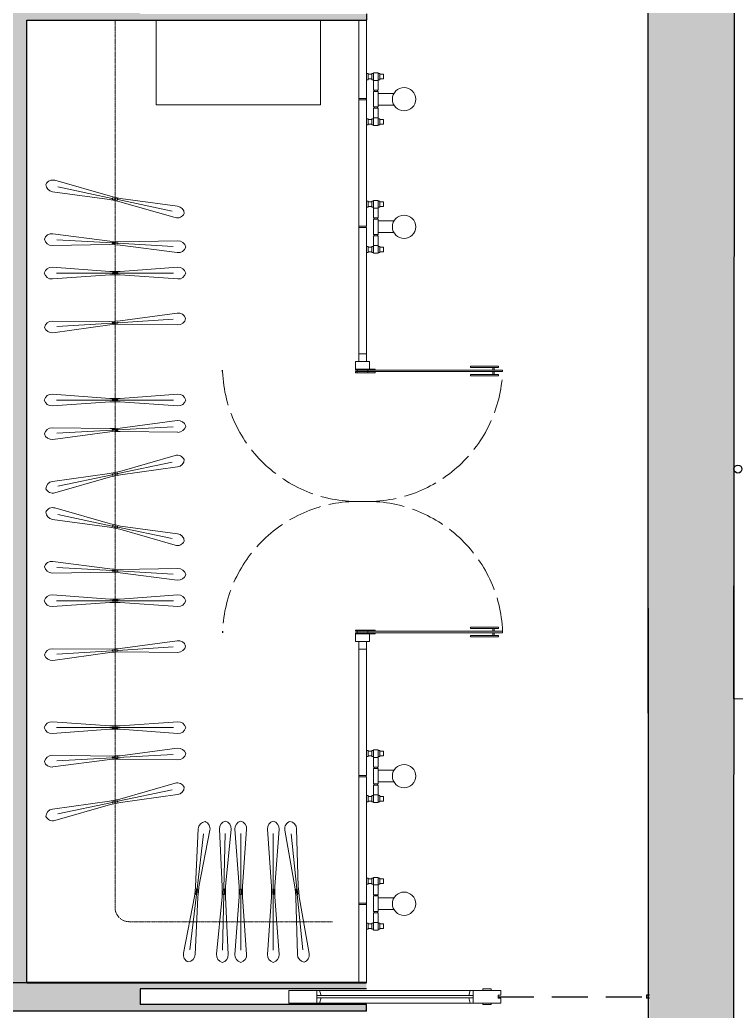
# Model space of a CAD drawing. Header units: inches. Extents: x -173 to 14008, y -3334 to 10368.
# Drawn here: x 12437.4 to 12690.5, y -735.4 to -384.8 of the extents above; entities that cross this region are included whole.
import ezdxf

# ---------------------------------------------------------------- set-up
doc = ezdxf.new("R2010")
doc.units = ezdxf.units.IN
doc.header["$MEASUREMENT"] = 0
for name, pattern in [('ACAD_ISO02W100', [15, 12, -3]), ('TRATTEGGIATA', [19.05, 12.7, -6.35]), ('TRATTEGGIATA2', [9.525, 6.35, -3.175])]:
    doc.linetypes.add(name, pattern=pattern)
for name, color, linetype, lineweight in [('ARREDAMENTO', 8, 'Continuous', 18), ('INFISSI', 4, 'Continuous', 18), ('MURATURA_section_wall', 7, 'Continuous', 40), ('PORTE_finestre_doors_windows', 4, 'Continuous', 15), ('SEZIONI_medie_small_section', 2, 'Continuous', 25)]:
    doc.layers.add(name, color=color, linetype=linetype, lineweight=lineweight)

msp = doc.modelspace()

# ---------------------------------------------------------------- hatches: boundary and pattern name
h = msp.add_hatch(color=256)
h.dxf.hatch_style = 1
h.paths.add_polyline_path([(12689.36, 17.6), (12659.91, 17.6), (12659.91, -203.23), (12689.46, -203.23)])
h.paths.add_polyline_path([(12479.91, -727.53), (12559.91, -727.53), (12559.91, -725.39), (12439.91, -725.39), (12159.4, -725.39), (12159.4, -727.53), (12239.4, -727.53), (12239.4, -733), (12159.4, -733), (12159.4, -735.39), (12239.4, -735.39), (12559.91, -735.39), (12559.91, -733), (12479.91, -733)])
h.paths.add_polyline_path([(12059.4, -725.39), (12029.4, -725.39), (12029.4, -980.04), (12029.4, -1000.04), (12029.4, -1060.04), (12059.4, -1060.04), (12059.4, -995.04)])
h = msp.add_hatch(color=256)
h.dxf.hatch_style = 1
h.paths.add_polyline_path([(12689.91, -364.81), (12659.4, -364.82), (12659.4, -630.04), (12659.4, -729.76), (12659.91, -729.76), (12659.91, -730.76), (12659.4, -980.04), (12659.4, -1060.04), (12689.4, -1060.04), (12689.4, -1000.04)])
h = msp.add_hatch(color=256)
h.dxf.hatch_style = 1
h.paths.add_polyline_path([(12479.91, -377.24), (12559.91, -377.24), (12559.91, -374.85), (12479.91, -374.85), (12438.16, -374.85), (12436.15, -374.85), (12379.91, -374.85), (12374.91, -374.85), (12159.4, -374.85), (12159.4, -377.24), (12239.4, -377.24), (12239.4, -382.71), (12159.4, -382.71), (12159.4, -384.85), (12434.91, -384.85), (12434.91, -725.39), (12439.91, -725.39), (12439.91, -384.85), (12559.91, -384.85), (12559.91, -382.71), (12479.91, -382.71)])

# ---------------------------------------------------------------- linework, layer by layer
for p, q in [((12689.91, -364.81), (12689.4, -1000.04)), ((12439.91, -384.85), (12559.91, -384.85)), ((12439.91, -725.39), (12439.91, -384.85)), ((12559.91, -382.71), (12559.91, -384.85)), ((12509.07, -509.21), (12509.07, -508.71)), ((12659.4, -592.9), (12659.4, -980.04)), ((12509.07, -601.03), (12509.07, -601.53)), ((13334.29, -625.5), (12689.7, -624.98)), ((12559.91, -725.39), (12159.4, -725.39)), ((12559.91, -735.39), (12159.4, -735.39)), ((12456.22, -735.39), (12262.78, -735.39)), ((12559.91, -735.39), (12559.91, -733))]:
    msp.add_line(p, q)
at = {"linetype": 'ByBlock'}
msp.add_line((12689.7, -624.98), (12689.7, -584.98), dxfattribs=at)
at = {"color": 0}
msp.add_line((12559.91, -725.39), (12551.41, -725.39), dxfattribs=at)
at = {"color": 4, "linetype": 'ByBlock'}
for p, q in [((12559.91, -727.53), (12479.91, -727.53)), ((12479.91, -727.53), (12479.91, -733)), ((12559.91, -733), (12479.91, -733))]:
    msp.add_line(p, q, dxfattribs=at)
at = {"color": 4, "linetype": 'TRATTEGGIATA2', "ltscale": 2}
msp.add_line((12606.4, -730.26), (12658.91, -730.26), dxfattribs=at)
at = {"color": 4}
msp.add_line((12559.91, -735.39), (12559.91, -734.36), dxfattribs=at)
msp.add_lwpolyline([(12659.4, -630.04), (12659.4, -364.82)])
at = {"linetype": 'ByBlock'}
msp.add_circle((12691.18, -543.65), 1.42, dxfattribs=at)
at = {"layer": 'ARREDAMENTO', "linetype": 'TRATTEGGIATA', "ltscale": 0.005}
for p, q in [((12471.05, -384.85), (12471.05, -698.74)), ((12547.91, -703.74), (12476.05, -703.74))]:
    msp.add_line(p, q, dxfattribs=at)
at = {"layer": 'ARREDAMENTO'}
for p, q in [((12449.81, -441.54), (12469.39, -447.18)), ((12450.86, -443.87), (12470.05, -447.92)), ((12448.95, -445.58), (12469.15, -448.34)), ((12469.15, -448.34), (12470.93, -448.71)), ((12469.39, -447.18), (12471.17, -447.56)), ((12471.01, -448.33), (12470.2, -448.15)), ((12471.09, -447.95), (12470.28, -447.77)), ((12472.71, -449.09), (12470.93, -448.71)), ((12471.01, -448.33), (12471.82, -448.5)), ((12471.09, -447.95), (12471.9, -448.12)), ((12472.95, -447.94), (12471.17, -447.56)), ((12491.24, -452.4), (12472.05, -448.35)), ((12493.14, -450.69), (12472.95, -447.94)), ((12492.29, -454.73), (12472.71, -449.09)), ((12449.06, -460.44), (12469.27, -463.06)), ((12450.45, -462.59), (12470.03, -463.69)), ((12448.82, -464.57), (12469.2, -464.23)), ((12469.2, -464.23), (12471.02, -464.34)), ((12469.27, -463.06), (12471.08, -463.16)), ((12471.04, -463.94), (12470.21, -463.9)), ((12471.06, -463.55), (12470.23, -463.51)), ((12472.83, -464.44), (12471.02, -464.34)), ((12471.04, -463.94), (12471.87, -463.99)), ((12471.06, -463.55), (12471.89, -463.6)), ((12472.9, -463.26), (12471.08, -463.16)), ((12491.65, -464.91), (12472.07, -463.81)), ((12493.04, -467.06), (12472.83, -464.44)), ((12493.28, -462.93), (12472.9, -463.26)), ((12448.9, -472.29), (12469.23, -473.77)), ((12493.2, -472.29), (12472.87, -473.77)), ((12448.9, -476.42), (12469.23, -474.95)), ((12450.42, -474.36), (12470.03, -474.36)), ((12469.23, -473.77), (12471.05, -473.77)), ((12469.23, -474.95), (12471.05, -474.95)), ((12471.05, -474.16), (12470.22, -474.16)), ((12471.05, -474.55), (12470.22, -474.55)), ((12472.87, -473.77), (12471.05, -473.77)), ((12471.05, -474.16), (12471.88, -474.16)), ((12471.05, -474.55), (12471.88, -474.55)), ((12472.87, -474.95), (12471.05, -474.95)), ((12491.68, -474.36), (12472.07, -474.36)), ((12493.2, -476.42), (12472.87, -474.95)), ((12491.64, -490.67), (12472.07, -491.91)), ((12493.02, -488.51), (12472.83, -491.27)), ((12448.82, -491.31), (12469.2, -491.5)), ((12449.08, -495.44), (12469.27, -492.68)), ((12450.46, -493.28), (12470.03, -492.04)), ((12469.2, -491.5), (12471.01, -491.39)), ((12469.27, -492.68), (12471.09, -492.56)), ((12471.04, -491.78), (12470.21, -491.83)), ((12471.06, -492.17), (12470.23, -492.22)), ((12472.83, -491.27), (12471.01, -491.39)), ((12471.04, -491.78), (12471.86, -491.73)), ((12471.06, -492.17), (12471.89, -492.11)), ((12472.9, -492.45), (12471.09, -492.56)), ((12493.28, -492.63), (12472.9, -492.45)), ((12448.9, -517.17), (12469.23, -518.65)), ((12469.23, -518.65), (12471.05, -518.65)), ((12472.87, -518.65), (12471.05, -518.65)), ((12493.2, -517.17), (12472.87, -518.65)), ((12448.9, -521.3), (12469.23, -519.83)), ((12450.42, -519.24), (12470.03, -519.24)), ((12469.23, -519.83), (12471.05, -519.83)), ((12471.05, -519.04), (12470.22, -519.04)), ((12471.05, -519.43), (12470.22, -519.43)), ((12471.05, -519.04), (12471.88, -519.04)), ((12471.05, -519.43), (12471.88, -519.43)), ((12472.87, -519.83), (12471.05, -519.83)), ((12491.68, -519.24), (12472.07, -519.24)), ((12493.2, -521.3), (12472.87, -519.83)), ((12448.82, -529.03), (12469.2, -529.36)), ((12469.2, -529.36), (12471.02, -529.26)), ((12472.83, -529.16), (12471.02, -529.26)), ((12491.65, -528.68), (12472.07, -529.79)), ((12493.04, -526.54), (12472.83, -529.16)), ((12449.06, -533.16), (12469.27, -530.54)), ((12450.45, -531.01), (12470.03, -529.9)), ((12469.27, -530.54), (12471.08, -530.43)), ((12471.04, -529.65), (12470.21, -529.7)), ((12471.06, -530.04), (12470.23, -530.09)), ((12471.04, -529.65), (12471.87, -529.61)), ((12471.06, -530.04), (12471.89, -529.99)), ((12472.9, -530.33), (12471.08, -530.43)), ((12493.28, -530.66), (12472.9, -530.33)), ((12492.29, -538.86), (12472.71, -544.51)), ((12491.24, -541.2), (12472.05, -545.25)), ((12493.14, -542.91), (12472.95, -545.66)), ((12448.95, -548.01), (12469.15, -545.26)), ((12449.81, -552.06), (12469.39, -546.41)), ((12450.86, -549.72), (12470.05, -545.67)), ((12469.15, -545.26), (12470.93, -544.88)), ((12469.39, -546.41), (12471.17, -546.04)), ((12471.01, -545.27), (12470.2, -545.44)), ((12471.09, -545.65), (12470.28, -545.82)), ((12472.71, -544.51), (12470.93, -544.88)), ((12471.01, -545.27), (12471.82, -545.1)), ((12471.09, -545.65), (12471.9, -545.48)), ((12472.95, -545.66), (12471.17, -546.04)), ((12449.81, -557.41), (12469.39, -563.06)), ((12450.86, -559.75), (12470.05, -563.8)), ((12448.95, -561.46), (12469.15, -564.21)), ((12469.15, -564.21), (12470.93, -564.59)), ((12469.39, -563.06), (12471.17, -563.43)), ((12471.01, -564.2), (12470.2, -564.03)), ((12471.09, -563.82), (12470.28, -563.65)), ((12471.01, -564.2), (12471.82, -564.37)), ((12471.09, -563.82), (12471.9, -563.99)), ((12472.95, -563.81), (12471.17, -563.43)), ((12491.24, -568.27), (12472.05, -564.22)), ((12493.14, -566.56), (12472.95, -563.81)), ((12472.71, -564.96), (12470.93, -564.59)), ((12492.29, -570.61), (12472.71, -564.96)), ((12449.06, -576.31), (12469.27, -578.93)), ((12450.45, -578.46), (12470.03, -579.57)), ((12448.82, -580.44), (12469.2, -580.11)), ((12469.2, -580.11), (12471.02, -580.21)), ((12469.27, -578.93), (12471.08, -579.04)), ((12471.04, -579.82), (12470.21, -579.77)), ((12471.06, -579.43), (12470.23, -579.38)), ((12472.83, -580.31), (12471.02, -580.21)), ((12471.04, -579.82), (12471.87, -579.86)), ((12471.06, -579.43), (12471.89, -579.48)), ((12472.9, -579.14), (12471.08, -579.04)), ((12491.65, -580.79), (12472.07, -579.68)), ((12493.04, -582.93), (12472.83, -580.31)), ((12493.28, -578.81), (12472.9, -579.14)), ((12448.9, -588.17), (12469.23, -589.64)), ((12493.2, -588.17), (12472.87, -589.64)), ((12448.9, -592.3), (12469.23, -590.82)), ((12450.42, -590.23), (12470.03, -590.23)), ((12469.23, -589.64), (12471.05, -589.64)), ((12469.23, -590.82), (12471.05, -590.82)), ((12471.05, -590.04), (12470.22, -590.04)), ((12471.05, -590.43), (12470.22, -590.43)), ((12472.87, -589.64), (12471.05, -589.64)), ((12471.05, -590.04), (12471.88, -590.04)), ((12471.05, -590.43), (12471.88, -590.43)), ((12472.87, -590.82), (12471.05, -590.82)), ((12491.68, -590.23), (12472.07, -590.23)), ((12493.2, -592.3), (12472.87, -590.82)), ((12491.64, -606.54), (12472.07, -607.78)), ((12493.02, -604.38), (12472.83, -607.15)), ((12448.82, -607.19), (12469.2, -607.38)), ((12449.08, -611.31), (12469.27, -608.55)), ((12450.46, -609.15), (12470.03, -607.91)), ((12469.2, -607.38), (12471.01, -607.26)), ((12469.27, -608.55), (12471.09, -608.44)), ((12471.04, -607.65), (12470.21, -607.71)), ((12471.06, -608.04), (12470.23, -608.09)), ((12472.83, -607.15), (12471.01, -607.26)), ((12471.04, -607.65), (12471.86, -607.6)), ((12471.06, -608.04), (12471.89, -607.99)), ((12472.9, -608.32), (12471.09, -608.44)), ((12493.28, -608.51), (12472.9, -608.32)), ((12448.9, -633.05), (12469.23, -634.52)), ((12469.23, -634.52), (12471.05, -634.52)), ((12472.87, -634.52), (12471.05, -634.52)), ((12493.2, -633.05), (12472.87, -634.52)), ((12448.9, -637.18), (12469.23, -635.7)), ((12450.42, -635.11), (12470.03, -635.11)), ((12469.23, -635.7), (12471.05, -635.7)), ((12471.05, -634.92), (12470.22, -634.92)), ((12471.05, -635.31), (12470.22, -635.31)), ((12471.05, -634.92), (12471.88, -634.92)), ((12471.05, -635.31), (12471.88, -635.31)), ((12472.87, -635.7), (12471.05, -635.7)), ((12491.68, -635.11), (12472.07, -635.11)), ((12493.2, -637.18), (12472.87, -635.7)), ((12448.82, -644.9), (12469.2, -645.24)), ((12472.83, -645.03), (12471.02, -645.13)), ((12491.65, -644.56), (12472.07, -645.66)), ((12493.04, -642.41), (12472.83, -645.03)), ((12449.06, -649.03), (12469.27, -646.41)), ((12450.45, -646.88), (12470.03, -645.78)), ((12469.2, -645.24), (12471.02, -645.13)), ((12469.27, -646.41), (12471.08, -646.31)), ((12471.04, -645.53), (12470.21, -645.57)), ((12471.06, -645.91), (12470.23, -645.96)), ((12471.04, -645.53), (12471.87, -645.48)), ((12471.06, -645.91), (12471.89, -645.87)), ((12472.9, -646.21), (12471.08, -646.31)), ((12493.28, -646.54), (12472.9, -646.21)), ((12492.29, -654.74), (12472.71, -660.38)), ((12491.24, -657.07), (12472.05, -661.12)), ((12493.14, -658.78), (12472.95, -661.53)), ((12448.95, -663.89), (12469.15, -661.13)), ((12449.81, -667.93), (12469.39, -662.29)), ((12450.86, -665.6), (12470.05, -661.55)), ((12469.15, -661.13), (12470.93, -660.76)), ((12469.39, -662.29), (12471.17, -661.91)), ((12471.01, -661.14), (12470.2, -661.32)), ((12471.09, -661.52), (12470.28, -661.7)), ((12472.71, -660.38), (12470.93, -660.76)), ((12471.01, -661.14), (12471.82, -660.97)), ((12471.09, -661.52), (12471.9, -661.35)), ((12472.95, -661.53), (12471.17, -661.91)), ((12500.47, -670.91), (12499.54, -691.27)), ((12502.35, -672.66), (12500.03, -692.13)), ((12504.58, -671.4), (12500.71, -691.41)), ((12507.95, -670.96), (12508.96, -691.32)), ((12509.98, -672.52), (12509.53, -692.13)), ((12512.08, -671.06), (12510.14, -691.34)), ((12513.43, -671), (12514.9, -691.33)), ((12515.49, -672.52), (12515.49, -692.13)), ((12517.56, -671), (12516.08, -691.33)), ((12524.9, -671), (12526.38, -691.33)), ((12526.97, -672.52), (12526.97, -692.13)), ((12529.03, -671), (12527.55, -691.33)), ((12531.1, -671.32), (12534.59, -691.4)), ((12533.3, -672.62), (12535.26, -692.13)), ((12535.21, -670.91), (12535.76, -691.28)), ((12659.4, -679.76), (12659.4, -873.2)), ((12497.47, -713.64), (12499.79, -694.17)), ((12499.11, -694.89), (12499.33, -693.08)), ((12499.54, -691.27), (12499.33, -693.08)), ((12499.72, -693.13), (12499.62, -693.95)), ((12499.72, -693.13), (12499.82, -692.3)), ((12500.1, -693.17), (12500.01, -694)), ((12500.1, -693.17), (12500.2, -692.35)), ((12500.28, -695.03), (12500.49, -693.22)), ((12500.71, -691.41), (12500.49, -693.22)), ((12508.88, -694.95), (12508.92, -693.14)), ((12508.96, -691.32), (12508.92, -693.14)), ((12509.03, -713.78), (12509.48, -694.17)), ((12509.31, -693.14), (12509.29, -693.97)), ((12509.31, -693.14), (12509.33, -692.32)), ((12509.7, -693.15), (12509.68, -693.98)), ((12509.7, -693.15), (12509.72, -692.33)), ((12510.05, -694.98), (12510.1, -693.16)), ((12510.14, -691.34), (12510.1, -693.16)), ((12514.9, -691.33), (12514.9, -693.15)), ((12514.9, -694.97), (12514.9, -693.15)), ((12515.3, -693.15), (12515.3, -692.32)), ((12515.3, -693.15), (12515.3, -693.98)), ((12515.49, -713.78), (12515.49, -694.17)), ((12515.69, -693.15), (12515.69, -692.32)), ((12515.69, -693.15), (12515.69, -693.98)), ((12516.08, -691.33), (12516.08, -693.15)), ((12516.08, -694.97), (12516.08, -693.15)), ((12526.38, -691.33), (12526.38, -693.15)), ((12526.38, -694.97), (12526.38, -693.15)), ((12526.77, -693.15), (12526.77, -692.32)), ((12526.77, -693.15), (12526.77, -693.98)), ((12526.97, -713.78), (12526.97, -694.17)), ((12527.16, -693.15), (12527.16, -692.32)), ((12527.16, -693.15), (12527.16, -693.98)), ((12527.55, -691.33), (12527.55, -693.15)), ((12527.55, -694.97), (12527.55, -693.15)), ((12534.59, -691.4), (12534.78, -693.21)), ((12534.96, -695.02), (12534.78, -693.21)), ((12535.17, -693.17), (12535.08, -692.34)), ((12535.17, -693.17), (12535.25, -693.99)), ((12537.42, -713.68), (12535.46, -694.17)), ((12535.55, -693.13), (12535.47, -692.31)), ((12535.55, -693.13), (12535.64, -693.95)), ((12535.76, -691.28), (12535.95, -693.09)), ((12536.13, -694.9), (12535.95, -693.09)), ((12495.24, -714.9), (12499.11, -694.89)), ((12499.35, -715.38), (12500.28, -695.03)), ((12506.93, -715.24), (12508.88, -694.95)), ((12511.07, -715.34), (12510.05, -694.98)), ((12513.43, -715.29), (12514.9, -694.97)), ((12517.56, -715.29), (12516.08, -694.97)), ((12524.9, -715.29), (12526.38, -694.97)), ((12529.03, -715.29), (12527.55, -694.97)), ((12535.51, -715.39), (12534.96, -695.02)), ((12539.62, -714.98), (12536.13, -694.9))]:
    msp.add_line(p, q, dxfattribs=at)
msp.add_lwpolyline([(12485.6, -414.85), (12485.6, -384.85), (12543.6, -384.85), (12543.6, -414.85)], close=True, dxfattribs=at)
for centre, radius, start, end in [((12449.05, -444.17), 2.74, 73.9214, 154.0743), ((12449.32, -442.87), 2.74, 182.0877, 262.2406), ((12470.24, -447.96), 0.194, 78.081, 258.081), ((12471.05, -448.14), 0.238, 222.9133, 293.2487), ((12471.05, -448.14), 0.238, 42.9133, 113.2487), ((12471.86, -448.31), 0.194, 258.081, 78.081), ((12492.78, -453.4), 2.74, 2.0877, 82.2406), ((12493.05, -452.1), 2.74, 253.9214, 334.0743), ((12448.7, -463.15), 2.74, 82.6124, 162.7654), ((12448.78, -461.83), 2.74, 190.7788, 270.9317), ((12470.22, -463.7), 0.194, 86.7721, 266.7721), ((12471.05, -463.75), 0.238, 231.6044, 301.9397), ((12471.05, -463.75), 0.238, 51.6044, 121.9397), ((12471.88, -463.8), 0.194, 266.7721, 86.7721), ((12493.4, -464.35), 2.74, 262.6124, 342.7654), ((12493.32, -465.67), 2.74, 10.7788, 90.9317), ((12448.71, -475.02), 2.74, 85.8404, 165.9933), ((12493.39, -475.02), 2.74, 14.0067, 94.1596), ((12448.71, -473.7), 2.74, 194.0067, 274.1596), ((12470.22, -474.36), 0.194, 90, 270), ((12471.05, -474.36), 0.238, 54.8323, 125.1677), ((12471.05, -474.36), 0.238, 234.8323, 305.1677), ((12471.88, -474.36), 0.194, 270, 90), ((12493.39, -473.7), 2.74, 265.8404, 345.9933), ((12493.39, -491.22), 2.74, 17.6381, 97.791), ((12493.31, -489.9), 2.74, 269.4717, 349.6247), ((12448.79, -494.05), 2.74, 89.4717, 169.6247), ((12448.71, -492.73), 2.74, 197.6381, 277.791), ((12470.22, -492.03), 0.194, 93.6314, 273.6314), ((12471.05, -491.97), 0.238, 58.4637, 128.799), ((12471.05, -491.97), 0.238, 238.4637, 308.799), ((12471.88, -491.92), 0.194, 273.6314, 93.6314), ((12448.71, -519.9), 2.74, 85.8404, 165.9933), ((12493.39, -519.9), 2.74, 14.0067, 94.1596), ((12448.71, -518.57), 2.74, 194.0067, 274.1596), ((12470.22, -519.24), 0.194, 90, 270), ((12471.05, -519.24), 0.238, 54.8323, 125.1677), ((12471.05, -519.24), 0.238, 234.8323, 305.1677), ((12471.88, -519.24), 0.194, 270, 90), ((12493.39, -518.57), 2.74, 265.8404, 345.9933), ((12448.78, -531.77), 2.74, 89.0683, 169.2212), ((12493.4, -529.25), 2.74, 17.2346, 97.3876), ((12493.32, -527.93), 2.74, 269.0683, 349.2212), ((12448.7, -530.44), 2.74, 197.2346, 277.3876), ((12470.22, -529.89), 0.194, 93.2279, 273.2279), ((12471.05, -529.85), 0.238, 58.0603, 128.3956), ((12471.05, -529.85), 0.238, 238.0603, 308.3956), ((12471.88, -529.8), 0.194, 273.2279, 93.2279), ((12493.05, -541.49), 2.74, 25.9257, 106.0786), ((12492.78, -540.2), 2.74, 277.7594, 357.9123), ((12470.24, -545.63), 0.194, 101.919, 281.919), ((12471.05, -545.46), 0.238, 66.7513, 137.0867), ((12471.05, -545.46), 0.238, 246.7513, 317.0867), ((12471.86, -545.29), 0.194, 281.919, 101.919), ((12449.32, -550.72), 2.74, 97.7594, 177.9123), ((12449.05, -549.43), 2.74, 205.9257, 286.0786), ((12449.05, -560.04), 2.74, 73.9214, 154.0743), ((12449.32, -558.75), 2.74, 182.0877, 262.2406), ((12470.24, -563.84), 0.194, 78.081, 258.081), ((12471.05, -564.01), 0.238, 222.9133, 293.2487), ((12471.05, -564.01), 0.238, 42.9133, 113.2487), ((12471.86, -564.18), 0.194, 258.081, 78.081), ((12492.78, -569.27), 2.74, 2.0877, 82.2406), ((12493.05, -567.98), 2.74, 253.9214, 334.0743), ((12448.7, -579.03), 2.74, 82.6124, 162.7654), ((12448.78, -577.7), 2.74, 190.7788, 270.9317), ((12470.22, -579.58), 0.194, 86.7721, 266.7721), ((12471.05, -579.62), 0.238, 231.6044, 301.9397), ((12471.05, -579.62), 0.238, 51.6044, 121.9397), ((12471.88, -579.67), 0.194, 266.7721, 86.7721), ((12493.4, -580.22), 2.74, 262.6124, 342.7654), ((12493.32, -581.54), 2.74, 10.7788, 90.9317), ((12448.71, -590.89), 2.74, 85.8404, 165.9933), ((12493.39, -590.89), 2.74, 14.0067, 94.1596), ((12448.71, -589.57), 2.74, 194.0067, 274.1596), ((12470.22, -590.23), 0.194, 90, 270), ((12471.05, -590.23), 0.238, 54.8323, 125.1677), ((12471.05, -590.23), 0.238, 234.8323, 305.1677), ((12471.88, -590.23), 0.194, 270, 90), ((12493.39, -589.57), 2.74, 265.8404, 345.9933), ((12493.39, -607.09), 2.74, 17.6381, 97.791), ((12493.31, -605.77), 2.74, 269.4717, 349.6247), ((12448.79, -609.92), 2.74, 89.4717, 169.6247), ((12448.71, -608.6), 2.74, 197.6381, 277.791), ((12470.22, -607.9), 0.194, 93.6314, 273.6314), ((12471.05, -607.85), 0.238, 58.4637, 128.799), ((12471.05, -607.85), 0.238, 238.4637, 308.799), ((12471.88, -607.8), 0.194, 273.6314, 93.6314), ((12448.71, -635.77), 2.74, 85.8404, 165.9933), ((12493.39, -635.77), 2.74, 14.0067, 94.1596), ((12448.71, -634.45), 2.74, 194.0067, 274.1596), ((12470.22, -635.11), 0.194, 90, 270), ((12471.05, -635.11), 0.238, 54.8323, 125.1677), ((12471.05, -635.11), 0.238, 234.8323, 305.1677), ((12471.88, -635.11), 0.194, 270, 90), ((12493.39, -634.45), 2.74, 265.8404, 345.9933), ((12448.78, -647.64), 2.74, 89.0683, 169.2212), ((12493.4, -645.12), 2.74, 17.2346, 97.3876), ((12493.32, -643.8), 2.74, 269.0683, 349.2212), ((12448.7, -646.32), 2.74, 197.2346, 277.3876), ((12470.22, -645.77), 0.194, 93.2279, 273.2279), ((12471.05, -645.72), 0.238, 58.0603, 128.3956), ((12471.05, -645.72), 0.238, 238.0603, 308.3956), ((12471.88, -645.67), 0.194, 273.2279, 93.2279), ((12493.05, -657.37), 2.74, 25.9257, 106.0786), ((12492.78, -656.07), 2.74, 277.7594, 357.9123), ((12470.24, -661.51), 0.194, 101.919, 281.919), ((12471.05, -661.33), 0.238, 66.7513, 137.0867), ((12471.05, -661.33), 0.238, 246.7513, 317.0867), ((12471.86, -661.16), 0.194, 281.919, 101.919), ((12449.32, -666.6), 2.74, 97.7594, 177.9123), ((12449.05, -665.3), 2.74, 205.9257, 286.0786), ((12503.21, -671.04), 2.74, 97.2254, 177.3783), ((12501.89, -670.88), 2.74, 349.059, 69.212), ((12510.68, -670.83), 2.74, 102.6937, 182.8466), ((12509.36, -670.8), 2.74, 354.5273, 74.6803), ((12516.15, -670.81), 2.74, 104.0067, 184.1596), ((12514.83, -670.81), 2.74, 355.8404, 75.9933), ((12527.63, -670.81), 2.74, 104.0067, 184.1596), ((12526.3, -670.81), 2.74, 355.8404, 75.9933), ((12533.79, -670.85), 2.74, 109.7264, 189.8794), ((12532.47, -670.98), 2.74, 1.5601, 81.7131), ((12499.81, -693.97), 0.194, 173.2187, 353.2187), ((12499.91, -693.15), 0.238, 138.051, 208.3863), ((12500.01, -692.33), 0.194, 353.2187, 173.2187), ((12499.91, -693.15), 0.238, 318.051, 28.3863), ((12509.51, -693.15), 0.238, 143.5193, 213.8546), ((12509.49, -693.98), 0.194, 178.687, 358.687), ((12509.53, -692.32), 0.194, 358.687, 178.687), ((12509.51, -693.15), 0.238, 323.5193, 33.8546), ((12515.49, -693.15), 0.238, 144.8323, 215.1677), ((12515.49, -692.32), 0.194, 0, 180), ((12515.49, -693.98), 0.194, 180, 0), ((12515.49, -693.15), 0.238, 324.8323, 35.1677), ((12526.97, -693.15), 0.238, 144.8323, 215.1677), ((12526.97, -692.32), 0.194, 0, 180), ((12526.97, -693.98), 0.194, 180, 0), ((12526.97, -693.15), 0.238, 324.8323, 35.1677), ((12535.28, -692.32), 0.194, 5.7198, 185.7198), ((12535.36, -693.15), 0.238, 150.5521, 220.8874), ((12535.44, -693.97), 0.194, 185.7198, 5.7198), ((12535.36, -693.15), 0.238, 330.5521, 40.8874), ((12497.93, -715.42), 2.74, 169.059, 249.212), ((12509.66, -715.5), 2.74, 174.5273, 254.6803), ((12536.93, -715.45), 2.74, 289.7264, 9.8794), ((12496.61, -715.26), 2.74, 277.2254, 357.3783), ((12508.33, -715.47), 2.74, 282.6937, 2.8466), ((12516.15, -715.49), 2.74, 175.8404, 255.9933), ((12514.83, -715.49), 2.74, 284.0067, 4.1596), ((12527.63, -715.49), 2.74, 175.8404, 255.9933), ((12526.3, -715.49), 2.74, 284.0067, 4.1596), ((12538.25, -715.32), 2.74, 181.5601, 261.7131)]:
    msp.add_arc(centre, radius, start, end, dxfattribs=at)
at = {"layer": 'ARREDAMENTO', "linetype": 'TRATTEGGIATA', "ltscale": 0.005}
msp.add_arc((12476.05, -698.74), 5, 180, 270, dxfattribs=at)
at = {"layer": 'INFISSI'}
for p, q in [((12557.16, -413.1), (12557.16, -384.85)), ((12559.91, -413.1), (12559.91, -384.85)), ((12560.46, -403.8), (12559.91, -403.8)), ((12560.46, -405.95), (12559.91, -405.95)), ((12560.46, -405.95), (12560.46, -403.8)), ((12560.46, -404.05), (12561.84, -404.05)), ((12560.46, -405.7), (12561.84, -405.7)), ((12562.39, -403.8), (12561.84, -403.8)), ((12561.84, -405.95), (12561.84, -403.8)), ((12561.84, -405.95), (12562.39, -405.95)), ((12562.39, -406.23), (12562.39, -403.53)), ((12562.39, -403.53), (12564.04, -403.53)), ((12562.39, -405.95), (12562.39, -403.8)), ((12562.39, -409.69), (12562.39, -406.23)), ((12564.04, -406.23), (12562.39, -406.23)), ((12564.04, -409.69), (12564.04, -403.53)), ((12564.59, -403.8), (12564.04, -403.8)), ((12564.59, -405.95), (12564.04, -405.95)), ((12564.59, -405.95), (12564.59, -403.8)), ((12564.59, -404.05), (12565.96, -404.05)), ((12564.59, -405.7), (12565.96, -405.7)), ((12565.96, -404.05), (12565.96, -405.7)), ((12562.39, -409.69), (12564.04, -409.69)), ((12562.39, -410.1), (12564.04, -410.1)), ((12562.39, -415.6), (12562.39, -410.1)), ((12562.66, -409.69), (12562.66, -410.1)), ((12563.76, -409.69), (12563.76, -410.1)), ((12564.04, -415.6), (12564.04, -410.1)), ((12557.16, -412.61), (12559.91, -412.61)), ((12557.16, -413.1), (12557.16, -457.74)), ((12557.16, -413.1), (12559.91, -413.1)), ((12559.91, -413.1), (12559.91, -457.74)), ((12564.04, -410.79), (12569.6, -410.79)), ((12562.39, -415.6), (12564.04, -415.6)), ((12562.39, -415.6), (12564.04, -415.6)), ((12562.39, -416.01), (12564.04, -416.01)), ((12562.39, -416.01), (12562.39, -419.48)), ((12562.66, -416.01), (12562.66, -415.6)), ((12563.76, -416.01), (12563.76, -415.6)), ((12564.04, -414.91), (12569.6, -414.91)), ((12564.04, -416.01), (12564.04, -422.18)), ((12560.46, -419.75), (12559.91, -419.75)), ((12560.46, -419.75), (12560.46, -421.9)), ((12560.46, -420), (12561.84, -420)), ((12561.84, -419.75), (12561.84, -421.9)), ((12561.84, -419.75), (12562.39, -419.75)), ((12562.39, -419.48), (12562.39, -422.18)), ((12564.04, -419.48), (12562.39, -419.48)), ((12562.39, -419.75), (12562.39, -421.9)), ((12564.59, -419.75), (12564.04, -419.75)), ((12564.59, -419.75), (12564.59, -421.9)), ((12564.59, -420), (12565.96, -420)), ((12565.96, -421.65), (12565.96, -420)), ((12560.46, -421.9), (12559.91, -421.9)), ((12560.46, -421.65), (12561.84, -421.65)), ((12562.39, -421.9), (12561.84, -421.9)), ((12562.39, -422.18), (12564.04, -422.18)), ((12564.59, -421.9), (12564.04, -421.9)), ((12564.59, -421.65), (12565.96, -421.65)), ((12562.39, -451.36), (12562.39, -448.66)), ((12562.39, -448.66), (12564.04, -448.66)), ((12564.04, -454.82), (12564.04, -448.66)), ((12557.16, -448.94), (12557.16, -451.08)), ((12560.46, -448.94), (12559.91, -448.94)), ((12560.46, -451.08), (12559.91, -451.08)), ((12560.46, -451.08), (12560.46, -448.94)), ((12560.46, -449.18), (12561.84, -449.18)), ((12560.46, -450.83), (12561.84, -450.83)), ((12562.39, -448.94), (12561.84, -448.94)), ((12561.84, -451.08), (12561.84, -448.94)), ((12561.84, -451.08), (12562.39, -451.08)), ((12562.39, -451.08), (12562.39, -448.94)), ((12562.39, -454.82), (12562.39, -451.36)), ((12564.04, -451.36), (12562.39, -451.36)), ((12564.59, -448.94), (12564.04, -448.94)), ((12564.59, -451.08), (12564.04, -451.08)), ((12564.59, -451.08), (12564.59, -448.94)), ((12564.59, -449.18), (12565.96, -449.18)), ((12564.59, -450.83), (12565.96, -450.83)), ((12565.96, -449.18), (12565.96, -450.83)), ((12562.39, -454.82), (12564.04, -454.82)), ((12562.39, -455.23), (12564.04, -455.23)), ((12562.39, -455.23), (12562.39, -460.73)), ((12562.39, -455.23), (12564.04, -455.23)), ((12562.66, -454.82), (12562.66, -455.23)), ((12563.76, -454.82), (12563.76, -455.23)), ((12564.04, -455.23), (12564.04, -460.73)), ((12559.91, -457.74), (12557.16, -457.74)), ((12559.91, -458.23), (12557.16, -458.23)), ((12557.16, -458.23), (12557.16, -502.87)), ((12559.91, -458.23), (12559.91, -502.87)), ((12564.04, -455.92), (12569.6, -455.92)), ((12562.39, -460.73), (12564.04, -460.73)), ((12562.39, -461.15), (12564.04, -461.15)), ((12562.39, -461.15), (12562.39, -464.61)), ((12562.66, -461.15), (12562.66, -460.73)), ((12563.76, -461.15), (12563.76, -460.73)), ((12564.04, -460.05), (12569.6, -460.05)), ((12564.04, -461.15), (12564.04, -467.31)), ((12560.46, -464.89), (12559.91, -464.89)), ((12560.46, -464.89), (12560.46, -467.03)), ((12560.46, -465.13), (12561.84, -465.13)), ((12561.84, -464.89), (12561.84, -467.03)), ((12561.84, -464.89), (12562.39, -464.89)), ((12562.39, -464.61), (12562.39, -467.31)), ((12564.04, -464.61), (12562.39, -464.61)), ((12562.39, -464.89), (12562.39, -467.03)), ((12564.59, -464.89), (12564.04, -464.89)), ((12564.59, -464.89), (12564.59, -467.03)), ((12564.59, -465.13), (12565.96, -465.13)), ((12565.96, -466.78), (12565.96, -465.13)), ((12560.46, -467.03), (12559.91, -467.03)), ((12560.46, -466.78), (12561.84, -466.78)), ((12562.39, -467.03), (12561.84, -467.03)), ((12562.39, -467.31), (12564.04, -467.31)), ((12564.59, -467.03), (12564.04, -467.03)), ((12564.59, -466.78), (12565.96, -466.78)), ((12604.54, -508.71), (12604.54, -507.73)), ((12605.04, -508.71), (12605.04, -507.73)), ((12556.65, -509.21), (12556.65, -508.71)), ((12560.42, -509.21), (12560.42, -508.71)), ((12562.99, -508.71), (12608.01, -508.71)), ((12562.99, -509.21), (12608.01, -509.21)), ((12604.54, -510.2), (12604.54, -509.21)), ((12605.04, -510.2), (12605.04, -509.21)), ((12608.01, -509.21), (12608.01, -508.71)), ((12556.65, -601.03), (12556.65, -601.53)), ((12560.42, -601.03), (12560.42, -601.53)), ((12562.99, -601.03), (12608.01, -601.03)), ((12562.99, -601.53), (12608.01, -601.53)), ((12604.54, -600.04), (12604.54, -601.03)), ((12604.54, -601.53), (12604.54, -602.51)), ((12605.04, -600.04), (12605.04, -601.03)), ((12605.04, -601.53), (12605.04, -602.51)), ((12608.01, -601.03), (12608.01, -601.53)), ((12557.16, -607.37), (12557.16, -652.01)), ((12557.16, -607.37), (12559.91, -607.37)), ((12559.91, -607.37), (12559.91, -652.01)), ((12557.16, -643.21), (12557.16, -645.35)), ((12560.46, -643.21), (12559.91, -643.21)), ((12560.46, -645.35), (12560.46, -643.21)), ((12560.46, -643.46), (12561.84, -643.46)), ((12560.46, -645.11), (12561.84, -645.11)), ((12562.39, -643.21), (12561.84, -643.21)), ((12561.84, -645.35), (12561.84, -643.21)), ((12562.39, -645.63), (12562.39, -642.93)), ((12562.39, -642.93), (12564.04, -642.93)), ((12562.39, -645.35), (12562.39, -643.21)), ((12564.04, -649.09), (12564.04, -642.93)), ((12564.59, -643.21), (12564.04, -643.21)), ((12564.59, -645.35), (12564.59, -643.21)), ((12564.59, -643.46), (12565.96, -643.46)), ((12564.59, -645.11), (12565.96, -645.11)), ((12565.96, -643.46), (12565.96, -645.11)), ((12560.46, -645.35), (12559.91, -645.35)), ((12561.84, -645.35), (12562.39, -645.35)), ((12562.39, -649.09), (12562.39, -645.63)), ((12564.04, -645.63), (12562.39, -645.63)), ((12564.59, -645.35), (12564.04, -645.35)), ((12559.91, -652.01), (12557.16, -652.01)), ((12562.39, -649.09), (12564.04, -649.09)), ((12562.39, -649.51), (12564.04, -649.51)), ((12562.39, -649.51), (12562.39, -655.01)), ((12562.39, -649.51), (12564.04, -649.51)), ((12562.66, -649.09), (12562.66, -649.51)), ((12563.76, -649.09), (12563.76, -649.51)), ((12564.04, -649.51), (12564.04, -655.01)), ((12564.04, -650.19), (12569.6, -650.19)), ((12559.91, -652.5), (12557.16, -652.5)), ((12557.16, -652.5), (12557.16, -697.14)), ((12559.91, -652.5), (12559.91, -697.14)), ((12562.39, -655.01), (12564.04, -655.01)), ((12562.39, -655.42), (12564.04, -655.42)), ((12562.39, -655.42), (12562.39, -658.88)), ((12562.66, -655.42), (12562.66, -655.01)), ((12563.76, -655.42), (12563.76, -655.01)), ((12564.04, -654.32), (12569.6, -654.32)), ((12564.04, -655.42), (12564.04, -661.58)), ((12562.39, -658.88), (12562.39, -661.58)), ((12564.04, -658.88), (12562.39, -658.88)), ((12560.46, -659.16), (12559.91, -659.16)), ((12560.46, -661.3), (12559.91, -661.3)), ((12560.46, -659.16), (12560.46, -661.3)), ((12560.46, -659.41), (12561.84, -659.41)), ((12560.46, -661.06), (12561.84, -661.06)), ((12561.84, -659.16), (12561.84, -661.3)), ((12561.84, -659.16), (12562.39, -659.16)), ((12562.39, -661.3), (12561.84, -661.3)), ((12562.39, -659.16), (12562.39, -661.3)), ((12562.39, -661.58), (12564.04, -661.58)), ((12564.59, -659.16), (12564.04, -659.16)), ((12564.59, -661.3), (12564.04, -661.3)), ((12564.59, -659.16), (12564.59, -661.3)), ((12564.59, -659.41), (12565.96, -659.41)), ((12564.59, -661.06), (12565.96, -661.06)), ((12565.96, -661.06), (12565.96, -659.41)), ((12560.46, -688.34), (12559.91, -688.34)), ((12560.46, -690.49), (12559.91, -690.49)), ((12560.46, -690.49), (12560.46, -688.34)), ((12560.46, -688.59), (12561.84, -688.59)), ((12560.46, -690.24), (12561.84, -690.24)), ((12562.39, -688.34), (12561.84, -688.34)), ((12561.84, -690.49), (12561.84, -688.34)), ((12561.84, -690.49), (12562.39, -690.49)), ((12562.39, -690.76), (12562.39, -688.06)), ((12562.39, -688.06), (12564.04, -688.06)), ((12562.39, -690.49), (12562.39, -688.34)), ((12564.04, -694.22), (12564.04, -688.06)), ((12564.59, -688.34), (12564.04, -688.34)), ((12564.59, -690.49), (12564.04, -690.49)), ((12564.59, -690.49), (12564.59, -688.34)), ((12564.59, -688.59), (12565.96, -688.59)), ((12564.59, -690.24), (12565.96, -690.24)), ((12565.96, -688.59), (12565.96, -690.24)), ((12562.39, -694.22), (12562.39, -690.76)), ((12564.04, -690.76), (12562.39, -690.76)), ((12557.16, -697.14), (12559.91, -697.14)), ((12557.16, -697.14), (12557.16, -725.39)), ((12557.16, -697.63), (12559.91, -697.63)), ((12559.91, -697.14), (12559.91, -725.39)), ((12562.39, -694.22), (12564.04, -694.22)), ((12562.39, -694.64), (12564.04, -694.64)), ((12562.39, -700.14), (12562.39, -694.64)), ((12562.66, -694.22), (12562.66, -694.64)), ((12563.76, -694.22), (12563.76, -694.64)), ((12564.04, -700.14), (12564.04, -694.64)), ((12564.04, -695.32), (12569.6, -695.32)), ((12562.39, -700.14), (12564.04, -700.14)), ((12562.39, -700.14), (12564.04, -700.14)), ((12562.39, -700.55), (12564.04, -700.55)), ((12562.39, -700.55), (12562.39, -704.01)), ((12562.66, -700.55), (12562.66, -700.14)), ((12563.76, -700.55), (12563.76, -700.14)), ((12564.04, -699.45), (12569.6, -699.45)), ((12564.04, -700.55), (12564.04, -706.71)), ((12560.46, -704.29), (12559.91, -704.29)), ((12560.46, -704.29), (12560.46, -706.44)), ((12560.46, -704.54), (12561.84, -704.54)), ((12561.84, -704.29), (12561.84, -706.44)), ((12561.84, -704.29), (12562.39, -704.29)), ((12562.39, -704.01), (12562.39, -706.71)), ((12564.04, -704.01), (12562.39, -704.01)), ((12562.39, -704.29), (12562.39, -706.44)), ((12564.59, -704.29), (12564.04, -704.29)), ((12564.59, -704.29), (12564.59, -706.44)), ((12564.59, -704.54), (12565.96, -704.54)), ((12565.96, -706.19), (12565.96, -704.54)), ((12560.46, -706.44), (12559.91, -706.44)), ((12560.46, -706.19), (12561.84, -706.19)), ((12562.39, -706.44), (12561.84, -706.44)), ((12562.39, -706.71), (12564.04, -706.71)), ((12564.59, -706.44), (12564.04, -706.44)), ((12564.59, -706.19), (12565.96, -706.19))]:
    msp.add_line(p, q, dxfattribs=at)
for points in [[(12559.91, -505.62), (12559.91, -502.87), (12557.16, -502.87), (12557.16, -505.62)], [(12561.01, -505.62), (12556.06, -505.62), (12556.06, -508.32), (12561.01, -508.32)], [(12556.06, -505.62), (12561.01, -505.62), (12561.01, -508.32), (12556.06, -508.32)], [(12560.42, -508.32), (12556.06, -508.32), (12556.06, -508.71), (12560.42, -508.71)], [(12556.65, -508.32), (12562.99, -508.32), (12562.99, -508.71), (12556.65, -508.71)], [(12596.62, -507.23), (12606.52, -507.23), (12606.52, -507.72), (12596.62, -507.72)], [(12560.42, -509.6), (12556.06, -509.6), (12556.06, -509.21), (12560.42, -509.21)], [(12556.65, -509.6), (12562.99, -509.6), (12562.99, -509.21), (12556.65, -509.21)], [(12596.62, -510.69), (12606.52, -510.69), (12606.52, -510.2), (12596.62, -510.2)], [(12596.62, -599.55), (12606.52, -599.55), (12606.52, -600.04), (12596.62, -600.04)], [(12560.42, -600.63), (12556.06, -600.63), (12556.06, -601.03), (12560.42, -601.03)], [(12560.42, -601.92), (12556.06, -601.92), (12556.06, -601.53), (12560.42, -601.53)], [(12561.01, -604.62), (12556.06, -604.62), (12556.06, -601.92), (12561.01, -601.92)], [(12556.06, -604.62), (12561.01, -604.62), (12561.01, -601.92), (12556.06, -601.92)], [(12556.65, -600.63), (12562.99, -600.63), (12562.99, -601.03), (12556.65, -601.03)], [(12556.65, -601.92), (12562.99, -601.92), (12562.99, -601.53), (12556.65, -601.53)], [(12596.62, -603.01), (12606.52, -603.01), (12606.52, -602.52), (12596.62, -602.52)], [(12559.91, -607.37), (12559.91, -604.62), (12557.16, -604.62), (12557.16, -607.37)]]:
    msp.add_lwpolyline(points, close=True, dxfattribs=at)
for centre in [(12573.18, -412.85), (12573.18, -457.98), (12573.18, -652.26), (12573.18, -697.39)]:
    msp.add_circle(centre, 4.12, dxfattribs=at)
for centre, start, end in [((12556.77, -412.85), 328.0779, 31.9221), ((12560.31, -412.85), 148.0779, 211.9221), ((12556.77, -457.98), 328.0779, 31.9221), ((12560.31, -457.98), 148.0779, 211.9221), ((12556.77, -652.26), 328.0779, 31.9221), ((12560.31, -652.26), 148.0779, 211.9221), ((12556.77, -697.39), 328.0779, 31.9221), ((12560.31, -697.39), 148.0779, 211.9221)]:
    msp.add_arc(centre, 0.466, start, end, dxfattribs=at)
at = {"layer": 'INFISSI', "linetype": 'ACAD_ISO02W100'}
for centre, start, end in [((12556.96, -507.21), 182.3889, 271.8842), ((12560.11, -507.21), 268.1158, 357.6111), ((12556.96, -603.03), 88.1158, 177.6111), ((12560.11, -603.03), 2.3889, 91.8842)]:
    msp.add_arc(centre, 47.94, start, end, dxfattribs=at)
at = {"layer": 'MURATURA_section_wall'}
msp.add_line((12559.84, -725.39), (12439.91, -725.39), dxfattribs=at)
at = {"layer": 'PORTE_finestre_doors_windows'}
for p, q in [((12542.31, -728.03), (12542.31, -732.5)), ((12543.33, -728.03), (12596.57, -728.03)), ((12597.59, -728.03), (12597.59, -732.5)), ((12597.59, -729.87), (12542.31, -729.87)), ((12597.59, -730.66), (12542.31, -730.66)), ((12596.57, -732.5), (12543.33, -732.5)), ((12606.4, -730.26), (12606.4, -729.76)), ((12606.4, -729.76), (12607.4, -729.76)), ((12606.4, -730.26), (12606.4, -730.76)), ((12606.4, -730.76), (12607.4, -730.76))]:
    msp.add_line(p, q, dxfattribs=at)
for points in [[(12542.31, -728.03), (12532.5, -728.03), (12532.5, -732.5), (12542.31, -732.5)], [(12542.31, -729.87), (12543.88, -729.87), (12543.33, -728.03), (12542.31, -728.03)], [(12597.59, -729.87), (12596.02, -729.87), (12596.57, -728.03), (12597.59, -728.03)], [(12607.4, -729.76), (12607.4, -728.03), (12597.59, -728.03)], [(12542.31, -730.66), (12543.88, -730.66), (12543.33, -732.5), (12542.31, -732.5)], [(12597.59, -730.66), (12596.02, -730.66), (12596.57, -732.5), (12597.59, -732.5)], [(12597.59, -732.5), (12607.4, -732.5), (12607.4, -730.76)]]:
    msp.add_lwpolyline(points, dxfattribs=at)
for points in [[(12600.99, -727.48), (12600.99, -728.03), (12604.01, -728.03), (12604.01, -727.48)], [(12600.99, -733.05), (12600.99, -732.5), (12604.01, -732.5), (12604.01, -733.05)]]:
    msp.add_lwpolyline(points, close=True, dxfattribs=at)
at = {"layer": 'SEZIONI_medie_small_section'}
for p, q in [((12659.91, -729.76), (12658.91, -729.76)), ((12658.91, -729.76), (12658.91, -730.76)), ((12659.91, -730.76), (12658.91, -730.76))]:
    msp.add_line(p, q, dxfattribs=at)

doc.saveas('drawing.dxf')
